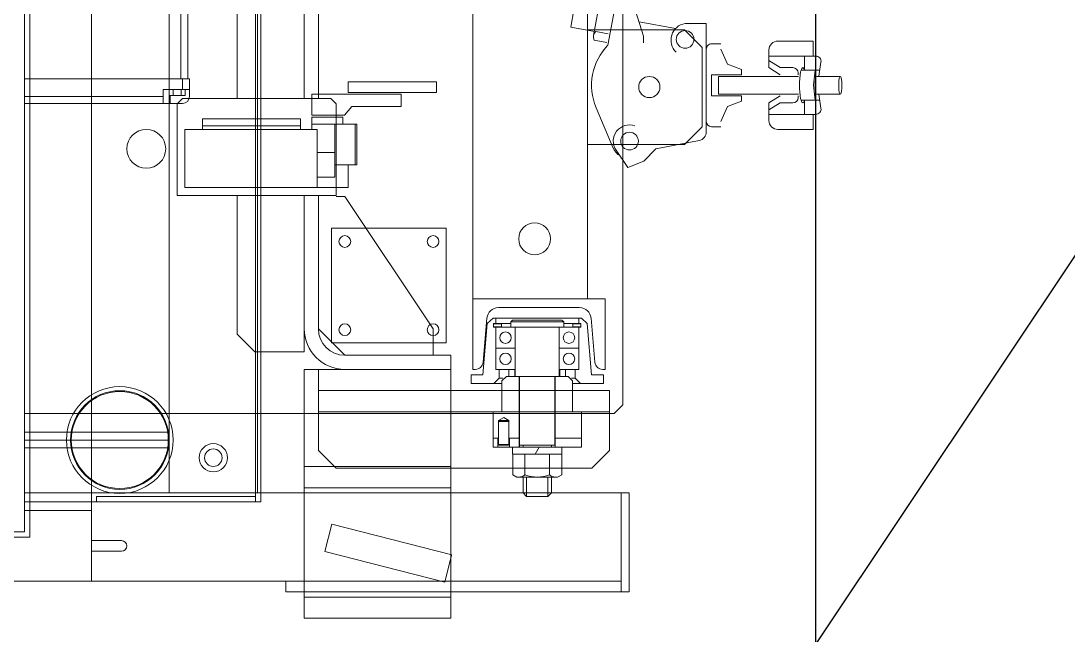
# Model space of a CAD drawing. Header units: millimetres. Extents: x 0 to 79600, y 0 to 55400.
# Drawn here: x 40677 to 41271, y 30657 to 31005 of the extents above; entities that cross this region are included whole.
import ezdxf

# ---------------------------------------------------------------- set-up
doc = ezdxf.new("R2010")
doc.units = ezdxf.units.MM
doc.header["$LTSCALE"] = 50
doc.layers.add('ASHIBA', color=230, linetype='Continuous')
doc.layers.add('MACHINE', color=204, linetype='Continuous')

# ---------------------------------------------------------------- blocks, each defined once
blk = doc.blocks.new('A$C6AD54ABD')
at = {"color": 0, "linetype": 'ByBlock', "lineweight": -2}
for p, q in [((289.6, 442.01), (206.6, 442.01)), ((206.6, 442.01), (206.6, 301.01)), ((289.6, 301.01), (289.6, 442.01)), ((289.6, 430.01), (206.6, 430.01)), ((105.6, 371.01), (105.6, 427.01)), ((110.1, 427.01), (105.6, 427.01)), ((300.1, 427.01), (110.1, 427.01)), ((110.1, 427.01), (110.1, 421.01)), ((210.02, 421.51), (206.12, 406.23)), ((277.85, 404.21), (210.02, 421.51)), ((300.1, 421.01), (300.1, 427.01)), ((110.1, 421.01), (110.1, 371.01)), ((450.1, 421.01), (110.1, 421.01)), ((470.1, 421.01), (110.1, 421.01)), ((110.1, 421.01), (110.1, 371.01)), ((110.1, 421.01), (300.1, 421.01)), ((410.1, -418.99), (410.1, 421.01)), ((410.1, 421.01), (450.1, 421.01)), ((410.1, 421.01), (450.1, 421.01)), ((410.1, -418.99), (410.1, 421.01)), ((206.07, 406.01), (273.9, 388.71)), ((273.9, 388.71), (277.85, 404.21)), ((393.1, 404.01), (410.1, 404.01)), ((410.1, 398.01), (393.1, 398.01)), ((445.1, 396.01), (1055.1, 396.01)), ((445.1, 396.01), (445.1, 386.01)), ((448.1, 393.01), (1052.1, 393.01)), ((448.1, -390.99), (448.1, 393.01)), ((445.1, -383.99), (445.1, 386.01)), ((448.1, 381.01), (410.1, 381.01)), ((445.1, -378.99), (445.1, 381.01)), ((314.1, 1.01), (314.1, 376.01)), ((448.1, 376.01), (314.1, 376.01)), ((317.3, 376.01), (317.3, -373.99)), ((407.3, 373.01), (407.3, 376.01)), ((110.1, 371.01), (105.6, 371.01)), ((110.1, 371.01), (448.1, 371.01)), ((149.6, 371.01), (151.6, 373.01)), ((149.6, 371.01), (165.6, 371.01)), ((149.6, 371.01), (149.6, 362.01)), ((151.6, 373.01), (163.6, 373.01)), ((151.6, 362.01), (151.6, 373.01)), ((163.6, 373.01), (165.6, 371.01)), ((163.6, 373.01), (163.6, 362.01)), ((165.6, 371.01), (165.6, 362.01)), ((289.6, 368.01), (206.6, 368.01)), ((316.1, 371.01), (316.1, -368.99)), ((317.3, 373.01), (407.3, 373.01)), ((366.1, 371.01), (366.1, -368.99)), ((146.1, 362.01), (143.75, 360.65)), ((169.1, 362.01), (146.1, 362.01)), ((171.46, 360.65), (169.1, 362.01)), ((126.6, 357.01), (116.6, 347.01)), ((126.6, 357.01), (271.6, 357.01)), ((143.75, 360.65), (143.75, 349.01)), ((150.67, 360.65), (150.67, 349.01)), ((164.53, 360.65), (164.53, 349.01)), ((171.46, 349.01), (171.46, 360.65)), ((289.6, 356.01), (206.6, 356.01)), ((281.6, 347.01), (271.6, 357.01)), ((116.6, 347.01), (116.6, 325.01)), ((132.6, 325.01), (132.6, 345.01)), ((132.6, 345.01), (182.6, 345.01)), ((143.6, 349.01), (171.6, 349.01)), ((143.6, 345.01), (143.6, 349.01)), ((147.35, 305.01), (147.35, 345.01)), ((149.6, 345.01), (149.6, 344.01)), ((158.76, 349.01), (156.45, 345.01)), ((165.6, 345.01), (165.6, 344.01)), ((167.6, 345.01), (167.6, 305.01)), ((167.85, 345.01), (167.85, 305.01)), ((171.6, 349.01), (171.6, 345.01)), ((173.35, 345.01), (173.35, 340.01)), ((179.85, 345.01), (179.85, 340.01)), ((182.6, 345.01), (182.6, 325.01)), ((281.6, 347.01), (281.6, 325.01)), ((366.1, 345.51), (448.1, 345.51)), ((147.35, 340.01), (132.6, 340.01)), ((147.6, 344.01), (149.6, 344.01)), ((147.6, 305.01), (147.6, 344.01)), ((149.6, 344.01), (165.6, 344.01)), ((167.6, 344.01), (165.6, 344.01)), ((173.6, 340.01), (167.85, 340.01)), ((174.1, 344.01), (173.6, 343.51)), ((173.6, 343.51), (173.6, 340.01)), ((179.6, 343.51), (173.6, 343.51)), ((173.6, 330.01), (173.6, 340.01)), ((174.1, 344.01), (179.1, 344.01)), ((179.6, 343.51), (179.1, 344.01)), ((179.6, 343.51), (179.6, 340.01)), ((179.6, 330.01), (179.6, 340.01)), ((182.6, 340.01), (179.6, 340.01)), ((366.1, 341.01), (448.1, 341.01)), ((366.1, 336.51), (448.1, 336.51)), ((173.6, 330.51), (174.1, 330.01)), ((179.6, 330.51), (173.6, 330.51)), ((173.6, 330.01), (176.6, 328.28)), ((179.1, 330.01), (174.1, 330.01)), ((176.6, 328.28), (179.6, 330.01)), ((179.1, 330.01), (179.6, 330.51)), ((109.1, 321.01), (114.1, 326.01)), ((109.1, 296.01), (109.1, 321.01)), ((448.1, 326.01), (114.1, 326.01)), ((116.6, 325.01), (116.6, 313.01)), ((281.6, 325.01), (116.6, 325.01)), ((137.6, 325.01), (132.6, 325.01)), ((137.6, 307.51), (137.6, 325.01)), ((182.6, 325.01), (177.6, 325.01)), ((177.6, 307.51), (177.6, 325.01)), ((281.6, 313.01), (281.6, 325.01)), ((116.6, 313.01), (281.6, 313.01)), ((137.6, 309.01), (120.1, 309.01)), ((120.1, 309.01), (120.1, 304.01)), ((136.1, 306.01), (133.1, 309.01)), ((137.6, 307.51), (137.6, 313.01)), ((177.6, 307.51), (177.6, 313.01)), ((195.1, 309.01), (177.6, 309.01)), ((182.1, 309.01), (179.1, 306.01)), ((195.1, 304.01), (195.1, 309.01)), ((206.6, 313.01), (206.6, 301.01)), ((281.6, 313.01), (206.6, 313.01)), ((281.6, 301.01), (281.6, 313.01)), ((120.1, 304.01), (126.78, 304.01)), ((126.78, 304.01), (129.34, 275)), ((136.1, 306.01), (136.1, 301.01)), ((136.1, 306.01), (138.1, 306.01)), ((137.6, 307.51), (140.1, 305.01)), ((137.6, 307.51), (140.1, 305.01)), ((140.1, 305.01), (175.1, 305.01)), ((140.1, 305.01), (147.6, 305.01)), ((141.6, 301.01), (141.6, 305.01)), ((144.85, 301.01), (144.85, 305.01)), ((145.1, 277.46), (145.1, 305.01)), ((145.1, 277.01), (145.1, 305.01)), ((147.6, 305.01), (167.6, 305.01)), ((175.1, 305.01), (167.6, 305.01)), ((170.1, 277.01), (170.1, 305.01)), ((170.35, 301.01), (170.35, 305.01)), ((173.6, 301.01), (173.6, 305.01)), ((175.1, 305.01), (177.6, 307.51)), ((175.1, 305.01), (177.6, 307.51)), ((177.1, 306.01), (179.1, 306.01)), ((179.1, 306.01), (179.1, 301.01)), ((188.43, 304.01), (185.87, 275)), ((188.43, 304.01), (195.1, 304.01)), ((120.45, 301.01), (119.1, 301.01)), ((119.1, 261.01), (119.1, 301.01)), ((127.11, 271.94), (124.93, 296.9)), ((134.1, 301.01), (145.1, 301.01)), ((134.1, 277.01), (134.1, 301.01)), ((181.1, 301.01), (170.1, 301.01)), ((181.1, 277.01), (181.1, 301.01)), ((186.09, 271.94), (188.27, 296.9)), ((192.76, 301.01), (194.1, 301.01)), ((194.1, 301.01), (194.1, 261.01)), ((206.6, 301.01), (281.6, 301.01)), ((206.6, 301.01), (266.6, 301.01)), ((206.6, 293.01), (206.6, 301.01)), ((206.6, 301.01), (289.6, 301.01)), ((109.1, -293.99), (109.1, 296.01)), ((266.6, 293.01), (206.6, 293.01)), ((266.6, 293.01), (216.6, 293.01)), ((216.6, 293.01), (216.6, 278.01)), ((281.6, 278.01), (266.6, 293.01)), ((289.6, 202.51), (289.6, 291.01)), ((289.6, 291.01), (317.6, 291.01)), ((327.6, 281.01), (317.6, 291.01)), ((145.1, 289.01), (134.1, 289.01)), ((181.1, 289.01), (170.1, 289.01)), ((274.1, 286.01), (209.1, 286.01)), ((209.1, 286.01), (209.1, 221.01)), ((274.1, 286.01), (274.1, 221.01)), ((327.6, 281.01), (327.6, 202.51)), ((129.34, 275), (132.6, 272.01)), ((132.85, 275.06), (132.85, 277.01)), ((132.85, 277.01), (145.1, 277.01)), ((132.85, 276.93), (137.35, 276.93)), ((137.35, 275.13), (132.85, 275.13)), ((142.6, 275.06), (132.85, 275.06)), ((134.1, 272.01), (134.1, 275.06)), ((137.35, 276.93), (137.35, 275.13)), ((142.6, 274.01), (142.6, 277.01)), ((143.6, 273.01), (142.6, 274.01)), ((142.6, 274.01), (172.6, 274.01)), ((171.6, 273.01), (143.6, 273.01)), ((145.1, 277.01), (170.1, 277.01)), ((182.35, 277.01), (170.1, 277.01)), ((171.6, 273.01), (172.6, 274.01)), ((172.6, 274.01), (172.6, 277.01)), ((172.6, 275.06), (182.35, 275.06)), ((182.35, 276.93), (177.85, 276.93)), ((177.85, 276.93), (177.85, 275.13)), ((177.85, 275.13), (182.35, 275.13)), ((181.1, 272.01), (181.1, 275.06)), ((182.35, 275.06), (182.35, 277.01)), ((182.6, 272.01), (185.87, 275)), ((216.6, 278.01), (266.6, 203.01)), ((281.6, 202.51), (281.6, 278.01)), ((281.6, 202.51), (281.6, 278.01)), ((289.6, 278.01), (289.6, 202.51)), ((182.6, 272.01), (132.6, 272.01)), ((133.59, 266.01), (179.61, 266.01)), ((194.1, 261.01), (119.1, 261.01)), ((129.1, 261.01), (129.1, -258.99)), ((194.1, 261.01), (194.1, -258.99)), ((209.1, 221.01), (274.1, 221.01)), ((266.6, 203.01), (271.6, 203.01)), ((271.6, 198.01), (271.6, 202.51)), ((271.6, 202.51), (361.6, 202.51)), ((361.6, 202.51), (361.6, 198.01)), ((282.21, 198.01), (264.71, 198.01)), ((264.71, 198.01), (264.71, 185.01)), ((271.6, 150.51), (271.6, 198.01)), ((282.21, 165.01), (282.21, 198.01)), ((282.21, 198.01), (357.21, 198.01)), ((357.21, 198.01), (357.21, 165.01)), ((361.6, 198.01), (361.6, 150.51)), ((272.21, 192.01), (282.21, 192.01)), ((272.21, 192.01), (272.21, 162.01)), ((97.21, 182.92), (106.31, 186.5)), ((106.31, 186.5), (112.91, 176.83)), ((259.71, 162.01), (259.71, 185.01)), ((259.71, 185.01), (272.21, 185.01)), ((260.71, 185.01), (260.71, 162.01)), ((90.31, 176), (97.21, 182.92)), ((272.21, 178.01), (282.21, 178.01)), ((64.1, 163.51), (74.1, 173.51)), ((65.86, 171.28), (90.31, 176)), ((74.1, 173.51), (129.1, 173.51)), ((114.51, 175.55), (124.22, 152.71)), ((61.81, 166.37), (61.81, 105)), ((1.31, 165), (1.31, 156.5)), ((21.31, 165), (1.31, 165)), ((49.81, 152), (53.61, 160.5)), ((58.81, 163.5), (53.61, 163.5)), ((64.1, 118.51), (64.1, 163.51)), ((285.21, 162.01), (259.71, 162.01)), ((267.71, 158.01), (267.71, 162.01)), ((357.21, 165.01), (282.21, 165.01)), ((285.21, 158.01), (285.21, 165.01)), ((291.8, 165.01), (291.8, 159.01)), ((291.8, 163.01), (347.21, 163.01)), ((347.21, 159.01), (347.21, 165.01)), ((-0.19, 156.5), (26.31, 156.5)), ((6.1, 148.5), (6.1, 156.5)), ((26.31, 160), (26.31, 150)), ((262.71, 152.01), (266.71, 157.01)), ((285.21, 157.01), (266.71, 157.01)), ((285.21, 158.01), (267.71, 158.01)), ((285.21, 145.01), (285.21, 157.01)), ((291.8, 159.01), (347.21, 159.01)), ((-1.97, 145.13), (-3.16, 153.05)), ((-2.47, 148.5), (8.04, 148.5)), ((1.07, 140), (0.18, 148.5)), ((12.79, 150), (19.92, 150)), ((19.92, 150), (26.31, 154)), ((26.31, 150), (19.92, 146)), ((41.81, 149), (49.81, 152)), ((41.81, 146), (41.81, 149)), ((234.71, 152.01), (262.71, 152.01)), ((234.71, 152.01), (234.71, 145.01)), ((274.6, 147.51), (271.6, 150.51)), ((361.6, 150.51), (358.6, 147.51)), ((448.1, 150.31), (358.6, 150.31)), ((365.6, 145.81), (365.6, 150.31)), ((369.6, 142.31), (369.6, 150.31)), ((-14.11, 145), (-0.73, 145)), ((54.81, 145), (9.57, 145)), ((9.79, 147), (9.79, 146)), ((58.81, 146), (41.81, 146)), ((54.81, 135), (54.81, 145)), ((58.81, 134), (58.81, 146)), ((214.71, 144.01), (264.71, 144.01)), ((214.71, 138.01), (214.71, 144.01)), ((234.71, 145.01), (285.21, 145.01)), ((264.71, 144.01), (264.71, 138.01)), ((358.6, 147.51), (274.6, 147.51)), ((281.6, -190.99), (281.6, 147.51)), ((289.6, 147.51), (289.6, -190.99)), ((289.6, -190.99), (289.6, 147.51)), ((327.6, 147.51), (327.6, -278.99)), ((354.6, 136.31), (354.6, 146.31)), ((356.98, 142.31), (356.98, 145.81)), ((366.22, 145.81), (356.98, 145.81)), ((359.29, 142.31), (359.29, 145.81)), ((363.91, 142.31), (363.91, 145.81)), ((366.22, 142.31), (366.22, 145.81)), ((448.1, 146.31), (369.6, 146.31)), ((0.18, 131.5), (1.07, 140)), ((264.71, 138.01), (214.71, 138.01)), ((369.6, 142.31), (354.6, 142.31)), ((358.6, 136.31), (358.6, 142.31)), ((-14.11, 135), (-0.73, 135)), ((-1.97, 134.87), (-3.16, 126.95)), ((-2.47, 131.5), (8.04, 131.5)), ((6.1, 123.5), (6.1, 131.5)), ((9.57, 135), (54.81, 135)), ((9.79, 133), (9.79, 134)), ((26.31, 130), (19.92, 134)), ((41.81, 131), (41.81, 134)), ((41.81, 134), (58.81, 134)), ((41.81, 131), (49.81, 128)), ((448.1, 136.31), (354.6, 136.31)), ((355.6, 95.31), (355.6, 136.31)), ((359.6, 95.31), (359.6, 136.31)), ((12.79, 130), (19.92, 130)), ((19.92, 130), (26.31, 126)), ((26.31, 120), (26.31, 130)), ((49.81, 128), (53.61, 119.5)), ((-0.19, 123.5), (26.31, 123.5)), ((1.31, 123.5), (1.31, 115)), ((21.31, 115), (1.31, 115)), ((58.81, 116.5), (53.61, 116.5)), ((64.1, 118.51), (74.1, 108.51)), ((97.31, 112.16), (97.31, 115.89)), ((113.25, 94.26), (117.51, 117.25)), ((125.37, 114.43), (118.25, 115.75)), ((129.1, 108.51), (74.1, 108.51)), ((99.85, 104.09), (79.27, 107.9)), ((104.6, 89.03), (97.31, 112.16)), ((117.36, 110.92), (124.48, 109.6)), ((125.67, 111.86), (122.99, 97.41)), ((125.24, 109.55), (138.63, 107.07)), ((138.63, 107.07), (136.81, 97.24)), ((73.81, 105), (61.81, 105))]:
    blk.add_line(p, q, dxfattribs=at)
for points in [[(6.19, 131.5, 0.113324), (6.33, 131.06, 0.232869), (7.15, 130, 0.232869), (7.96, 131.06, 0.039974), (8.44, 132.93, 0.021873), (8.78, 135.53, 0.02234), (8.97, 140, 0.02234), (8.78, 144.47, 0.021873), (8.44, 147.07, 0.039974), (7.96, 148.94, 0.232869), (7.15, 150, 0.232869), (6.33, 148.94, 0.039974), (6.19, 148.5, 0.025777)], [(-0.73, 135, 0.232869), (-0.33, 135.53, 0.039974), (-0.09, 136.46, 0.021873), (0.08, 137.76, 0.02234), (0.18, 140, 0.02234), (0.08, 142.24, 0.021873), (-0.09, 143.54, 0.039974), (-0.33, 144.47, 0.232869), (-0.73, 145, 0.232869), (-0.73, 145, 0.232869)]]:
    blk.add_lwpolyline(points, format="xyb", dxfattribs=at)
blk.add_lwpolyline([(-14.11, 135, 0.232869), (-13.7, 135.53, 0.039974), (-13.46, 136.46, 0.021873), (-13.29, 137.76, 0.02234), (-13.19, 140, 0.02234), (-13.29, 142.24, 0.021873), (-13.46, 143.54, 0.039974), (-13.7, 144.47, 0.232869), (-14.11, 145, 0.232869), (-14.51, 144.47, 0.039974), (-14.75, 143.54, 0.021873), (-14.92, 142.24, 0.02234), (-15.02, 140, 0.02234), (-14.92, 137.76, 0.021873), (-14.75, 136.46, 0.039974), (-14.51, 135.53, 0.232869)], format="xyb", close=True, dxfattribs=at)
for centre, radius in [((394.1, 341.01), 30.25), ((394.1, 341.01), 27.95), ((394.1, 341.01), 27.5), ((341.1, 351.01), 8), ((341.1, 351.01), 5), ((341.1, 351.01), 5), ((139.6, 295.01), 3.25), ((175.6, 295.01), 3.25), ((139.6, 283.01), 3.25), ((175.6, 283.01), 3.25), ((216.6, 278.51), 3.32), ((266.6, 278.51), 3.32), ((159.1, 227.01), 9), ((216.6, 228.51), 3.32), ((266.6, 228.51), 3.32), ((379.1, 176.01), 11), ((105.31, 171.64), 5), ((94.1, 141.01), 6), ((73.81, 114), 5)]:
    blk.add_circle(centre, radius, dxfattribs=at)
for centre, radius, start, end in [((393.1, 401.01), 3, 90, 270), ((147.21, 356.92), 5.09, 47.11671, 90), ((157.6, 343.69), 18.32, 67.78069, 112.21931), ((167.99, 356.92), 5.09, 90, 132.88329), ((147.1, 305.51), 0.5, 270, 0), ((168.1, 305.51), 0.5, 180, 270), ((120.45, 296.51), 4.5, 5, 90), ((192.76, 296.51), 4.5, 90, 175), ((266.6, 278.01), 23, 0, 90), ((266.6, 278.01), 15, 0, 90), ((133.59, 272.51), 6.5, 185, 270), ((179.61, 272.51), 6.5, 270, 355), ((105.31, 171.64), 10, 23.02475, 57.38044), ((105.31, 171.64), 9.2, 250.83084, 34.30652), ((66.81, 166.37), 5, 100.9228, 180), ((21.31, 160), 5, 0, 90), ((58.81, 160.5), 3, 0, 90), ((-0.19, 153.5), 3, 90, 188.56752), ((12.79, 147), 3, 90, 180), ((94.31, 140), 32.5, 315.56649, 23.02475), ((358.6, 146.31), 4, 90, 180), ((12.79, 133), 3, 180, 270), ((-0.19, 126.5), 3, 171.43248, 270), ((21.31, 120), 5, 270, 0), ((58.81, 119.5), 3, 270, 0), ((72.33, 114.36), 9.48, 278.93011, 46.68896), ((121.44, 112.65), 4.3, 314.93661, 24.36507)]:
    blk.add_arc(centre, radius, start, end, dxfattribs=at)

msp = doc.modelspace()

# ---------------------------------------------------------------- linework, layer by layer
at = {"layer": 'ASHIBA'}
msp.add_lwpolyline([(41737.58, 31565.1), (41127.58, 31565.1), (41127.58, 30651.1), (41737.58, 31565.1), (41737.58, 30651.1), (41127.58, 30651.1)], dxfattribs=at)

# ---------------------------------------------------------------- block references
at = {"layer": 'MACHINE', "lineweight": 5, "rotation": 180}
msp.add_blockref('A$C6AD54ABD', (41127.58, 31108.1), dxfattribs=at)

doc.saveas('drawing.dxf')
